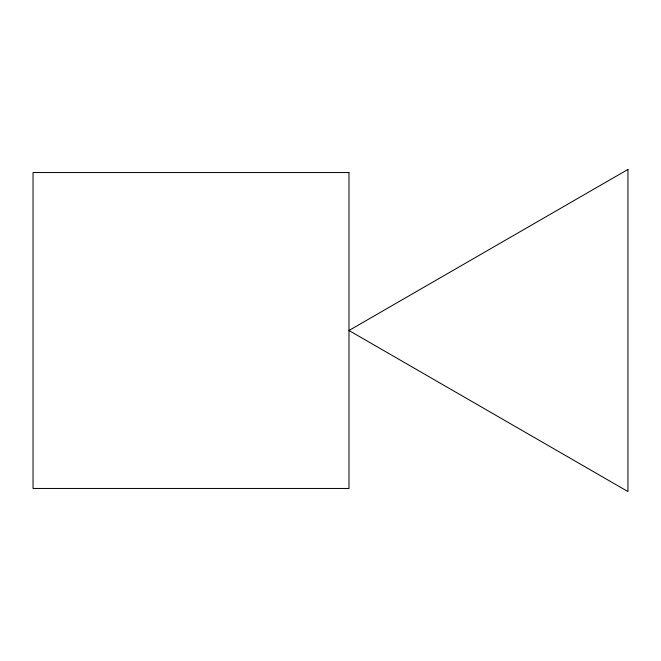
<?xml version="1.0" encoding="UTF-8"?>
<svg xmlns="http://www.w3.org/2000/svg" width="661" height="661" viewBox="0 0 661 661"><rect width="100%" height="100%" fill="white"/><g stroke="black" fill="none" stroke-linecap="round" stroke-linejoin="round"><path stroke-width="0.99" d="M627.95 169.439L348.983 330.5L627.95 491.561L627.95 169.439M348.983 172.538L33.05 172.538L33.05 488.462L348.983 488.462L348.983 172.538"/></g></svg>
